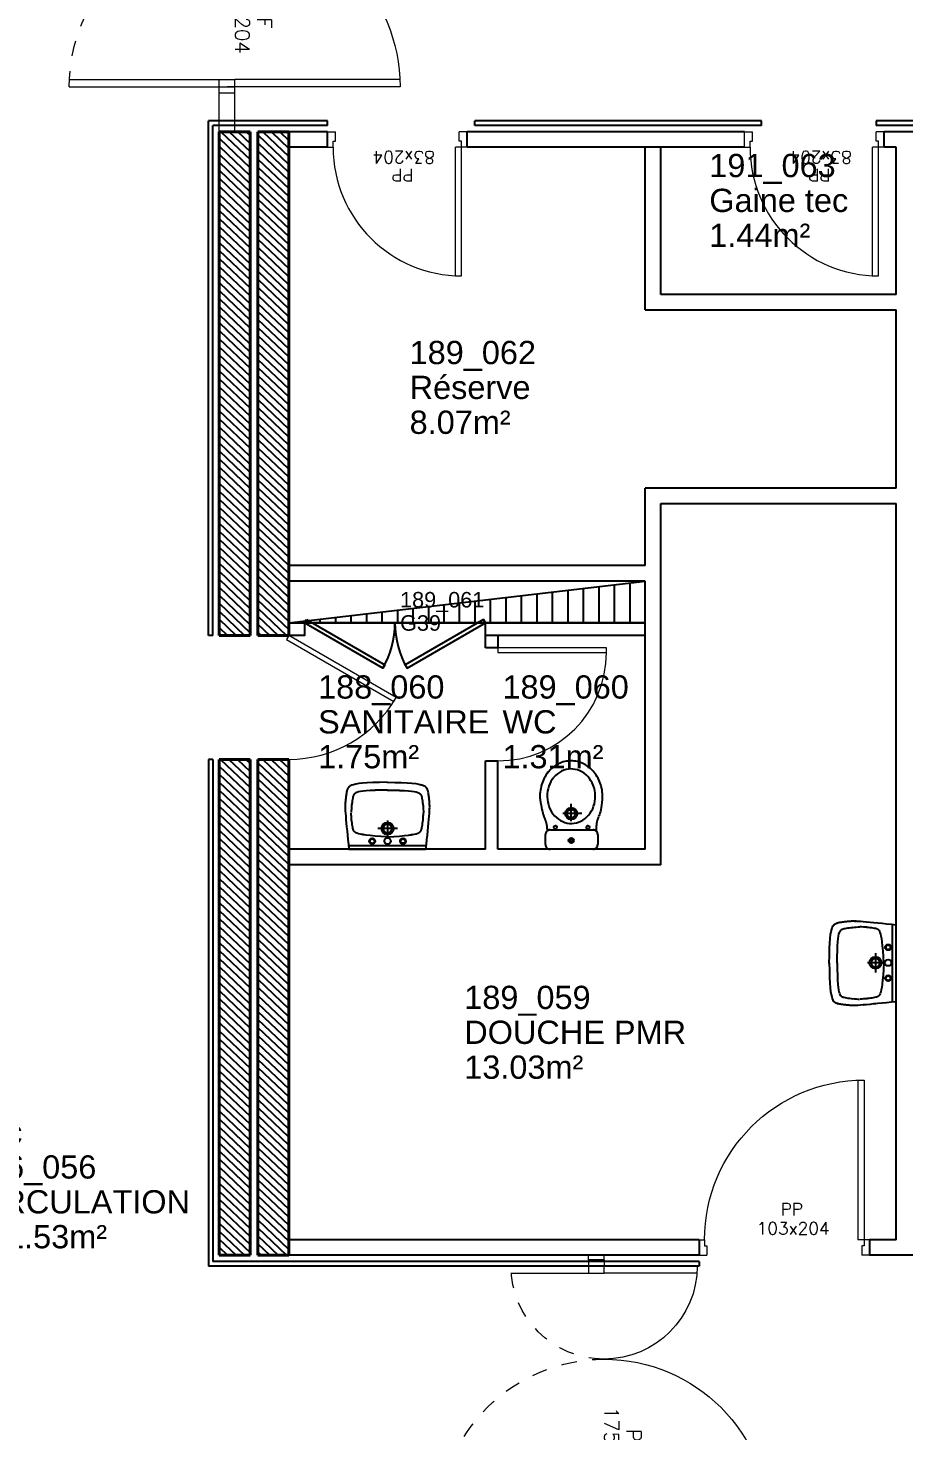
# Model space of a CAD drawing. Header units: metres. Extents: x -8 to 211, y -5 to 116.
# Drawn here: x 185.77 to 191.42, y 55.14 to 64.19 of the extents above; entities that cross this region are included whole.
import ezdxf
from ezdxf.enums import TextEntityAlignment as Align

# ---------------------------------------------------------------- set-up
doc = ezdxf.new("R2010")
doc.units = ezdxf.units.M
doc.header["$LTSCALE"] = 0.6
doc.header["$MEASUREMENT"] = 0
doc.linetypes.add('CACHÉ', pattern=[0.25, 0.125, -0.125])
doc.linetypes.add('CONTINU', pattern=[0])
doc.layers.get('0').update_dxf_attribs({"linetype": 'CONTINUOUS'})
for name, color, linetype in [('006 sanitaire', 5, 'CONTINUOUS'), ('009 main courante', 181, 'CONTINUOUS'), ('A_AGENC', 204, 'CONTINUOUS'), ('A_Etiqu_Gaine', 8, 'CONTINUOUS'), ('A_Etiqu_Gaine_ancien', 8, 'CONTINUOUS'), ('A_Etiqu_Gaine_code', 8, 'CONTINUOUS'), ('A_Etiqu_Local', 8, 'CONTINUOUS'), ('A_Etiqu_Local_ancien', 8, 'CONTINUOUS'), ('A_HACH_STRUC', 7, 'CONTINUOUS'), ('A_MUR_CLOIS', 8, 'CONTINU')]:
    doc.layers.add(name, color=color, linetype=linetype)
for name, color, linetype, lineweight in [('A_MURS_CLOI', 7, 'CONTINU', 20), ('A_MURS_STRU', 7, 'CONTINU', 40), ('A_PORT', 8, 'CONTINUOUS', 0), ('A_PORTE', 8, 'CONTINU', 0)]:
    doc.layers.add(name, color=color, linetype=linetype, lineweight=lineweight)
doc.styles.add('Attribut', font='arial.ttf')
doc.styles.add('ROMANS8', font='romans8', dxfattribs={"height": 10})

# ---------------------------------------------------------------- blocks, each defined once
blk = doc.blocks.new('A_Etiqu_Local')
at = {"style": 'Attribut', "flags": 1}
for tag, p in [('CODE_HOPITAL', (-0.4463, 1.632)), ('CODE_SITE', (-0.4463, 1.407)), ('CODE_BATIMENT', (-0.4463, 1.182)), ('CODE_SECTEUR', (-0.4463, 0.957)), ('CODE_ETAGE', (-0.4463, 0.732)), ('NOM_NORMALISE', (-0.4463, -0.843)), ('SECTEUR_ACTIVITE', (-0.4463, -1.068)), ('SOUS_SECTEUR_ACTIVITE', (-0.4463, -1.293)), ('VOLUME', (-0.4463, -1.518)), ('SERVICE', (-0.4463, -1.743)), ('CODE_UG', (-0.4463, -1.968)), ('CODE_UA', (-0.4463, -2.193)), ('CODE_POLE', (-0.4463, -2.418)), ('OCCUPANT_EXTERNE', (-0.4463, -2.643)), ('DISPONIBILITE', (-0.4463, -2.868)), ('ACCES_HANDICAPES', (-0.4463, -3.093)), ('NATURE_SOL', (-0.4463, -3.318)), ('RISQUE_LABORATOIRE', (-0.4463, -3.543)), ('AMIANTE', (-0.4463, -3.768))]:
    blk.add_attdef(tag, p, '', height=0.15, dxfattribs=at)
at = {"layer": 'A_Etiqu_Local', "style": 'Attribut'}
for tag, p in [('CODE_PIECE', (-0.4463, 0.282)), ('NOM_USAGE', (-0.4463, 0.057)), ('SURFACE', (-0.4463, -0.168))]:
    blk.add_attdef(tag, p, '', height=0.15, dxfattribs=at)
at = {"layer": 'A_Etiqu_Local_ancien', "style": 'Attribut'}
blk.add_attdef('CODE_PIECE_ANCIEN', (-0.4463, 0.507), '', height=0.15, dxfattribs=at)
blk = doc.blocks.new('A_Etiqu_Gaine')
at = {"style": 'Attribut', "flags": 1}
for tag, p in [('CODE_HOPITAL', (-0.4323, 0.8651)), ('CODE_SITE', (-0.4323, 0.7151)), ('CODE_BATIMENT', (-0.4323, 0.5651)), ('CODE_SECTEUR', (-0.4323, 0.4151)), ('CODE_ETAGE', (-0.4323, 0.2651)), ('NOM_NORMALISE', (-0.4323, -0.3349)), ('SECTEUR_ACTIVITE', (-0.4323, -0.4849)), ('SOUS_SECTEUR_ACTIVITE', (-0.4323, -0.6349)), ('SURFACE', (-0.4323, -0.7849)), ('CODE_UG', (-0.4323, -0.9349)), ('CODE_POLE', (-0.4323, -1.0849)), ('AMIANTE', (-0.4323, -1.2349))]:
    blk.add_attdef(tag, p, '', height=0.1, dxfattribs=at)
at = {"layer": 'A_Etiqu_Gaine', "style": 'Attribut'}
blk.add_attdef('NOM_USAGE', (-0.4323, -0.1849), '', height=0.1, dxfattribs=at)
at = {"layer": 'A_Etiqu_Gaine_ancien', "style": 'Attribut'}
blk.add_attdef('CODE_PIECE_ANCIEN', (-0.4323, 0.1151), '', height=0.1, dxfattribs=at)
at = {"layer": 'A_Etiqu_Gaine_code', "style": 'Attribut'}
blk.add_attdef('CODE_PIECE', (-0.4323, -0.0349), '', height=0.1, dxfattribs=at)
blk = doc.blocks.new('BATI-10')
for p, q in [((0, 0.1), (0, 0)), ((0, 0.1), (0.035, 0.1)), ((0.035, 0.1), (0.035, 0.06)), ((0, 0), (0.05, 0)), ((0.035, 0.06), (0.05, 0.06)), ((0.05, 0.06), (0.05, 0))]:
    blk.add_line(p, q)
blk = doc.blocks.new('P100-bt10')
for p, q in [((0.035, 1.13), (0.035, 0.1)), ((0.075, 1.1292), (0.075, 0.1)), ((0.035, 0.1), (0.075, 0.1))]:
    blk.add_line(p, q)
blk.add_arc((0.035, 0.1), 1.03, 0, 90)
blk.add_blockref('BATI-10', (0, 0))
at = {"xscale": -1}
blk.add_blockref('BATI-10', (1.1, 0), dxfattribs=at)
at = {"style": 'ROMANS8'}
for tag, p in [('DEF', (0.5016, 0.2559)), ('DIM', (0.4931, 0.1335))]:
    blk.add_attdef(tag, text='', height=0.08, dxfattribs=at).set_placement(p, align=Align.CENTER)
blk = doc.blocks.new('P80-bt10')
for p, q in [((0.035, 0.93), (0.035, 0.1)), ((0.075, 0.929), (0.075, 0.1)), ((0, 0.1), (0, 0)), ((0, 0.1), (0.035, 0.1)), ((0.035, 0.1), (0.075, 0.1)), ((0.035, 0.1), (0.035, 0.06)), ((0.865, 0.1), (0.865, 0.06)), ((0.9, 0.1), (0.865, 0.1)), ((0.9, 0.1), (0.9, 0)), ((0, 0), (0.05, 0)), ((0.035, 0.06), (0.05, 0.06)), ((0.05, 0.06), (0.05, 0)), ((0.865, 0.06), (0.85, 0.06)), ((0.85, 0.06), (0.85, 0)), ((0.9, 0), (0.85, 0))]:
    blk.add_line(p, q)
blk.add_arc((0.035, 0.1), 0.83, 0, 90)
at = {"style": 'ROMANS8'}
for tag, p in [('DEF', (0.4163, 0.239)), ('DIM', (0.4087, 0.1245))]:
    blk.add_attdef(tag, text='', height=0.08, dxfattribs=at).set_placement(p, align=Align.CENTER)
blk = doc.blocks.new('-P175bt10')
at = {"layer": 'A_PORT', "linetype": 'Continuous'}
for p, q in [((0.0408, 1.1675), (0.0408, 0.1)), ((0.0875, 1.1665), (0.0875, 0.1)), ((1.6625, 0.699), (1.6625, 0.1)), ((1.7092, 0.7008), (1.7092, 0.1)), ((0, 0.1), (0, 0)), ((0, 0.1), (0.0408, 0.1)), ((0.0408, 0.1), (0.0875, 0.1)), ((0.0408, 0.1), (0.0408, 0.0533)), ((0.0408, -0.9675), (0.0408, 0.1)), ((0.0875, -0.9665), (0.0875, 0.1)), ((1.6625, 0.1), (1.7092, 0.1)), ((1.6625, -0.499), (1.6625, 0.1)), ((1.7092, 0.1), (1.7092, 0.0533)), ((1.75, 0.1), (1.7092, 0.1)), ((1.7092, -0.5008), (1.7092, 0.1)), ((1.75, 0.1), (1.75, 0))]:
    blk.add_line(p, q, dxfattribs=at)
at = {"layer": 'A_PORT'}
for p, q in [((0, 0), (0.0875, 0)), ((1.75, 0), (1.6625, 0))]:
    blk.add_line(p, q, dxfattribs=at)
at = {"layer": 'A_PORT', "linetype": 'Continuous'}
for centre, radius, start, end in [((0.0408, 0.1), 1.0675, 0, 90), ((1.7092, 0.1), 0.6008, 90, 180)]:
    blk.add_arc(centre, radius, start, end, dxfattribs=at)
at = {"layer": 'A_PORT', "linetype": 'CACHÉ'}
for centre, radius, start, end in [((0.0408, 0.1), 1.0675, 270, 0), ((1.7092, 0.1), 0.6008, 180, 270)]:
    blk.add_arc(centre, radius, start, end, dxfattribs=at)
at = {"layer": 'A_PORT', "linetype": 'Continuous', "style": 'ROMANS8'}
for tag, p in [('PCF', (0.5371, 0.2448)), ('175X204', (0.5272, 0.1021))]:
    blk.add_attdef(tag, text='', height=0.0933, dxfattribs=at).set_placement(p, align=Align.CENTER)

msp = doc.modelspace()

# ---------------------------------------------------------------- hatches: boundary and pattern name
at = {"layer": 'A_HACH_STRUC', "linetype": 'Continuous'}
h = msp.add_hatch(dxfattribs=at)
h.set_pattern_fill('ANSI31', color=8, scale=0.3, angle=-88.5553, style=0)
h.set_pattern_definition([(316.4447, (186.99988, 60.27093), (0.02583954, 0.0271766), [])])
h.paths.add_polyline_path([(187.1999, 63.5209), (186.9999, 63.5209), (186.9999, 60.2709), (187.1999, 60.2709)])
h.paths.add_polyline_path([(187.4499, 63.5209), (187.2499, 63.5209), (187.2499, 60.2709), (187.4499, 60.2709)])
h = msp.add_hatch(dxfattribs=at)
h.set_pattern_fill('ANSI31', color=8, scale=0.3, angle=-88.5553, style=0)
h.set_pattern_definition([(316.4447, (186.99988, 56.27093), (0.02583954, 0.0271766), [])])
h.paths.add_polyline_path([(187.1999, 59.4709), (186.9999, 59.4709), (186.9999, 59.3709), (186.9999, 56.2709), (187.1999, 56.2709), (187.1999, 56.3459)])
h.paths.add_polyline_path([(187.4499, 59.4709), (187.2499, 59.4709), (187.2499, 56.3459), (187.2499, 56.2709), (187.4499, 56.2709)])

# ---------------------------------------------------------------- linework, layer by layer
at = {"layer": '006 sanitaire', "color": 8, "linetype": 'Continuous'}
for p, q in [((187.8463, 59.2997), (187.8397, 59.2952)), ((187.8463, 59.2993), (187.8397, 59.2948)), ((187.8551, 59.3039), (187.8463, 59.2997)), ((187.8551, 59.3035), (187.8463, 59.2993)), ((187.8666, 59.3074), (187.8551, 59.3035)), ((187.8816, 59.3109), (187.8666, 59.3074)), ((187.901, 59.3143), (187.8816, 59.3113)), ((187.901, 59.314), (187.8816, 59.3109)), ((187.9253, 59.3166), (187.901, 59.314)), ((187.9552, 59.3192), (187.9253, 59.317)), ((187.9552, 59.3188), (187.9253, 59.3166)), ((187.9917, 59.321), (187.9552, 59.3192)), ((187.9917, 59.3206), (187.9552, 59.3188)), ((188.0352, 59.3223), (187.9917, 59.321)), ((188.0352, 59.3219), (187.9917, 59.3206)), ((188.0867, 59.323), (188.0352, 59.3223)), ((188.0827, 59.3226), (188.1341, 59.3219)), ((188.1341, 59.3219), (188.1777, 59.3206)), ((188.1777, 59.321), (188.2141, 59.3192)), ((188.2141, 59.3188), (188.2441, 59.3166)), ((188.2441, 59.3166), (188.2684, 59.314)), ((188.2684, 59.3143), (188.2877, 59.3113)), ((188.2877, 59.3109), (188.3028, 59.3074)), ((188.3028, 59.3078), (188.3143, 59.3039)), ((188.3028, 59.3074), (188.3143, 59.3035)), ((188.3143, 59.3035), (188.323, 59.2993)), ((188.323, 59.2997), (188.3296, 59.2952)), ((187.8156, 59.2115), (187.8149, 59.2051)), ((187.8163, 59.2184), (187.8156, 59.2119)), ((187.817, 59.2246), (187.8163, 59.218)), ((187.8178, 59.2316), (187.817, 59.225)), ((187.8187, 59.2376), (187.8178, 59.2312)), ((187.8196, 59.2443), (187.8187, 59.238)), ((187.8206, 59.25), (187.8196, 59.2439)), ((187.8216, 59.2561), (187.8206, 59.2503)), ((187.8226, 59.2614), (187.8216, 59.2561)), ((187.8226, 59.261), (187.8216, 59.2557)), ((187.8237, 59.2662), (187.8226, 59.2614)), ((187.8237, 59.2659), (187.8226, 59.261)), ((187.8248, 59.2707), (187.8237, 59.2662)), ((187.826, 59.2747), (187.8248, 59.2703)), ((187.8273, 59.278), (187.826, 59.2743)), ((187.8288, 59.2817), (187.8273, 59.2784)), ((187.8288, 59.2814), (187.8273, 59.278)), ((187.8305, 59.2848), (187.8288, 59.2814)), ((187.8324, 59.2877), (187.8305, 59.2844)), ((187.8346, 59.2899), (187.8324, 59.2873)), ((187.837, 59.2928), (187.8346, 59.2903)), ((187.837, 59.2924), (187.8346, 59.2899)), ((187.8397, 59.2952), (187.837, 59.2928)), ((188.3296, 59.2952), (188.3324, 59.2928)), ((188.3296, 59.2948), (188.3324, 59.2924)), ((188.3324, 59.2928), (188.3348, 59.2903)), ((188.3348, 59.2903), (188.3369, 59.2877)), ((188.3348, 59.2899), (188.3369, 59.2873)), ((188.3369, 59.2877), (188.3388, 59.2844)), ((188.3388, 59.2848), (188.3405, 59.2817)), ((188.3388, 59.2844), (188.3405, 59.2814)), ((188.3405, 59.2817), (188.342, 59.2784)), ((188.3405, 59.2814), (188.342, 59.278)), ((188.342, 59.278), (188.3434, 59.2743)), ((188.3434, 59.2747), (188.3446, 59.2707)), ((188.3434, 59.2743), (188.3446, 59.2703)), ((188.3446, 59.2707), (188.3457, 59.2662)), ((188.3457, 59.2659), (188.3468, 59.261)), ((188.3468, 59.2614), (188.3478, 59.2561)), ((188.3478, 59.2557), (188.3488, 59.25)), ((188.3488, 59.2503), (188.3498, 59.2443)), ((188.3498, 59.2443), (188.3507, 59.238)), ((188.3498, 59.2439), (188.3507, 59.2376)), ((188.3507, 59.2376), (188.3515, 59.2312)), ((188.3515, 59.2316), (188.3524, 59.225)), ((188.3524, 59.225), (188.3531, 59.2184)), ((188.3531, 59.2184), (188.3538, 59.2119)), ((188.3538, 59.2115), (188.3544, 59.2051)), ((189.072, 59.2107), (189.0749, 59.1914)), ((189.4724, 59.2107), (189.4707, 59.1914)), ((187.813, 59.1765), (187.8129, 59.1705)), ((187.8129, 59.1709), (187.8129, 59.1651)), ((187.8129, 59.1651), (187.813, 59.159)), ((187.8132, 59.1817), (187.813, 59.1761)), ((187.813, 59.1586), (187.8131, 59.1522)), ((187.8131, 59.1526), (187.8134, 59.1454)), ((187.8135, 59.1877), (187.8132, 59.1821)), ((187.8134, 59.1458), (187.8138, 59.1381)), ((187.8139, 59.1931), (187.8135, 59.1873)), ((187.8138, 59.1385), (187.8148, 59.1222)), ((187.8144, 59.199), (187.8139, 59.1931)), ((187.8149, 59.2055), (187.8144, 59.1994)), ((187.8148, 59.1218), (187.8163, 59.1032)), ((188.3545, 59.1218), (188.3531, 59.1032)), ((188.3544, 59.2055), (188.355, 59.1994)), ((188.3556, 59.1385), (188.3545, 59.1222)), ((188.355, 59.1994), (188.3554, 59.1934)), ((188.3554, 59.1931), (188.3558, 59.1873)), ((188.3559, 59.1458), (188.3556, 59.1381)), ((188.3558, 59.1877), (188.3561, 59.1821)), ((188.3562, 59.1526), (188.3559, 59.1454)), ((188.3561, 59.1817), (188.3563, 59.1761)), ((188.3564, 59.1586), (188.3562, 59.1522)), ((188.3563, 59.1765), (188.3564, 59.1705)), ((188.3564, 59.1709), (188.3565, 59.1651)), ((188.3565, 59.1651), (188.3564, 59.159)), ((189.0749, 59.1918), (189.0778, 59.1742)), ((189.0778, 59.1746), (189.0807, 59.1594)), ((189.0807, 59.1594), (189.0835, 59.1461)), ((189.0807, 59.159), (189.0835, 59.1457)), ((189.0835, 59.1461), (189.0862, 59.1344)), ((189.0862, 59.1344), (189.0889, 59.1243)), ((189.0889, 59.1239), (189.0914, 59.1151)), ((189.3406, 59.1208), (189.2185, 59.1208)), ((189.3406, 59.1204), (189.2185, 59.1204)), ((189.2722, 59.072), (189.2722, 59.1843)), ((189.4577, 59.1239), (189.4548, 59.1151)), ((189.4607, 59.134), (189.4577, 59.1239)), ((189.4635, 59.1457), (189.4607, 59.134)), ((189.4662, 59.1594), (189.4635, 59.1461)), ((189.4686, 59.1746), (189.4662, 59.1594)), ((189.4707, 59.1918), (189.4686, 59.1742)), ((187.8163, 59.1036), (187.8181, 59.0829)), ((187.8181, 59.0825), (187.8202, 59.0599)), ((187.8202, 59.0599), (187.8226, 59.0355)), ((187.8226, 59.0358), (187.8252, 59.0093)), ((188.0867, 59.0755), (188.0867, 58.9734)), ((188.3468, 59.0358), (188.3442, 59.0093)), ((188.3491, 59.0599), (188.3468, 59.0355)), ((188.3512, 59.0829), (188.3491, 59.0603)), ((188.3531, 59.1036), (188.3512, 59.0829)), ((189.0914, 59.1155), (189.0938, 59.1079)), ((189.0938, 59.1079), (189.096, 59.1013)), ((189.0938, 59.1075), (189.096, 59.1009)), ((189.096, 59.1009), (189.098, 59.0952)), ((189.098, 59.0956), (189.099, 59.093)), ((189.098, 59.0952), (189.099, 59.0926)), ((189.099, 59.0926), (189.0999, 59.0901)), ((189.0999, 59.0905), (189.1008, 59.0882)), ((189.1008, 59.0882), (189.1016, 59.0859)), ((189.1008, 59.0878), (189.1016, 59.0856)), ((189.1016, 59.0856), (189.1024, 59.0834)), ((189.1024, 59.0838), (189.1032, 59.0817)), ((189.1024, 59.0834), (189.1032, 59.0813)), ((189.1032, 59.0817), (189.104, 59.0793)), ((189.104, 59.0797), (189.1047, 59.0776)), ((189.104, 59.0793), (189.1047, 59.0772)), ((189.1047, 59.0776), (189.1054, 59.0752)), ((189.1054, 59.0756), (189.1062, 59.0735)), ((189.1062, 59.0735), (189.1069, 59.0714)), ((189.1069, 59.0714), (189.1076, 59.0692)), ((189.1076, 59.0692), (189.1084, 59.067)), ((189.1084, 59.0666), (189.1091, 59.0643)), ((189.1091, 59.0647), (189.1097, 59.0624)), ((189.1097, 59.0624), (189.1104, 59.0602)), ((189.1104, 59.0598), (189.111, 59.0575)), ((189.111, 59.0575), (189.1116, 59.0552)), ((189.1116, 59.0556), (189.1122, 59.0533)), ((189.1122, 59.0533), (189.1127, 59.0511)), ((189.1127, 59.0511), (189.1136, 59.0467)), ((189.1127, 59.0507), (189.1136, 59.0463)), ((189.1136, 59.0467), (189.1143, 59.0423)), ((189.1143, 59.0423), (189.1148, 59.038)), ((189.1148, 59.0377), (189.1152, 59.0334)), ((189.1152, 59.0338), (189.1155, 59.0295)), ((189.1155, 59.0295), (189.1157, 59.0252)), ((189.4335, 59.0291), (189.4334, 59.0248)), ((189.4337, 59.0338), (189.4335, 59.0295)), ((189.4339, 59.0377), (189.4337, 59.0334)), ((189.4342, 59.0419), (189.4339, 59.0377)), ((189.4345, 59.0467), (189.4342, 59.0423)), ((189.435, 59.0507), (189.4345, 59.0463)), ((189.4352, 59.053), (189.435, 59.0507)), ((189.4355, 59.0556), (189.4352, 59.0533)), ((189.4358, 59.0575), (189.4355, 59.0552)), ((189.4361, 59.0602), (189.4358, 59.0579)), ((189.4365, 59.0624), (189.4361, 59.0602)), ((189.4369, 59.0647), (189.4365, 59.0624)), ((189.4373, 59.0666), (189.4369, 59.0643)), ((189.4378, 59.0688), (189.4373, 59.0666)), ((189.4383, 59.0714), (189.4378, 59.0692)), ((189.4388, 59.0735), (189.4383, 59.0714)), ((189.4394, 59.0756), (189.4388, 59.0735)), ((189.44, 59.0776), (189.4394, 59.0752)), ((189.4407, 59.0797), (189.44, 59.0776)), ((189.4407, 59.0793), (189.44, 59.0772)), ((189.4414, 59.0817), (189.4407, 59.0793)), ((189.4421, 59.0838), (189.4414, 59.0813)), ((189.4429, 59.0859), (189.4421, 59.0838)), ((189.4429, 59.0856), (189.4421, 59.0834)), ((189.4438, 59.0878), (189.4429, 59.0856)), ((189.4448, 59.0905), (189.4438, 59.0882)), ((189.4458, 59.0926), (189.4448, 59.0901)), ((189.4469, 59.0956), (189.4458, 59.093)), ((189.4493, 59.1009), (189.4469, 59.0952)), ((189.452, 59.1079), (189.4493, 59.1013)), ((189.4548, 59.1155), (189.452, 59.1079)), ((187.8252, 59.0097), (187.828, 58.9821)), ((187.828, 58.9821), (187.8309, 58.953)), ((187.8309, 58.9526), (187.8339, 58.9223)), ((188.1499, 59.0248), (188.0234, 59.0248)), ((188.1499, 59.0245), (188.0234, 59.0245)), ((188.3385, 58.9526), (188.3354, 58.9223)), ((188.3414, 58.9817), (188.3385, 58.9526)), ((188.3442, 59.0097), (188.3414, 58.9821)), ((189.1062, 58.9213), (189.1062, 58.9858)), ((189.1157, 59.0248), (189.1159, 59.0204)), ((189.1159, 59.0208), (189.1159, 59.0164)), ((189.1159, 59.016), (189.1159, 59.0114)), ((189.1159, 59.0118), (189.1159, 59.007)), ((189.1362, 59.0158), (189.4131, 59.0158)), ((189.4334, 59.0208), (189.4333, 59.0164)), ((189.4333, 59.016), (189.4333, 59.0114)), ((189.4333, 59.0118), (189.4333, 59.007)), ((189.4334, 59.0248), (189.4334, 59.0204)), ((189.4431, 58.9858), (189.4431, 58.9213)), ((187.8339, 58.9227), (187.837, 58.8913)), ((187.837, 58.9158), (188.3323, 58.9158)), ((187.837, 58.8909), (188.3323, 58.8909)), ((188.3354, 58.9227), (188.3323, 58.8913)), ((189.4131, 58.8913), (189.1362, 58.8913)), ((190.9573, 58.3859), (190.9615, 58.3946)), ((190.9615, 58.3943), (190.966, 58.4009)), ((190.966, 58.4009), (190.9684, 58.4036)), ((190.9684, 58.404), (190.9709, 58.4064)), ((190.9684, 58.4036), (190.9709, 58.406)), ((190.9709, 58.4064), (190.9735, 58.4086)), ((190.9735, 58.4082), (190.9764, 58.4101)), ((190.9764, 58.4101), (190.9795, 58.4118)), ((190.9795, 58.4118), (190.9828, 58.4133)), ((190.9828, 58.4133), (190.9865, 58.4146)), ((190.9865, 58.415), (190.9905, 58.4162)), ((190.9865, 58.4146), (190.9905, 58.4158)), ((190.9905, 58.4162), (190.9949, 58.4173)), ((190.9949, 58.4173), (190.9998, 58.4184)), ((190.9998, 58.4184), (191.0051, 58.4194)), ((191.0051, 58.4191), (191.0108, 58.42)), ((191.0108, 58.42), (191.0169, 58.421)), ((191.0169, 58.421), (191.0232, 58.4219)), ((191.0232, 58.4223), (191.0296, 58.4232)), ((191.0296, 58.4232), (191.0362, 58.424)), ((191.0362, 58.4236), (191.0428, 58.4244)), ((191.0428, 58.4247), (191.0493, 58.4254)), ((191.0428, 58.4244), (191.0493, 58.425)), ((191.0493, 58.4254), (191.0557, 58.426)), ((191.0557, 58.4257), (191.0618, 58.4262)), ((191.0618, 58.4262), (191.0677, 58.4267)), ((191.0677, 58.4271), (191.0735, 58.4274)), ((191.0677, 58.4267), (191.0735, 58.4271)), ((191.0735, 58.4271), (191.0791, 58.4274)), ((191.0791, 58.4277), (191.0847, 58.4279)), ((191.0847, 58.4279), (191.0903, 58.4281)), ((191.0903, 58.4281), (191.0961, 58.4281)), ((191.0903, 58.4277), (191.0961, 58.4277)), ((191.0961, 58.4277), (191.1022, 58.4276)), ((191.1022, 58.428), (191.1086, 58.4278)), ((191.1022, 58.4276), (191.1086, 58.4275)), ((191.1086, 58.4278), (191.1154, 58.4276)), ((191.1154, 58.4276), (191.1227, 58.4272)), ((191.1227, 58.4268), (191.139, 58.4258)), ((191.139, 58.4261), (191.1576, 58.4247)), ((191.1576, 58.4247), (191.1783, 58.4229)), ((191.1783, 58.4229), (191.2009, 58.4208)), ((191.1783, 58.4225), (191.2009, 58.4204)), ((191.2009, 58.4204), (191.2254, 58.418)), ((191.2254, 58.4184), (191.2515, 58.4158)), ((191.2515, 58.4158), (191.2791, 58.413)), ((191.2515, 58.4154), (191.2791, 58.4126)), ((191.2791, 58.413), (191.3082, 58.4101)), ((191.3082, 58.4097), (191.3385, 58.4067)), ((191.3385, 58.4067), (191.3699, 58.4036)), ((191.345, 57.9083), (191.345, 58.4036)), ((191.3699, 57.9083), (191.3699, 58.4036)), ((190.942, 58.2854), (190.9442, 58.3157)), ((190.9442, 58.3154), (190.9468, 58.3396)), ((190.9468, 58.3396), (190.9499, 58.359)), ((190.9499, 58.3593), (190.9534, 58.3744)), ((190.9534, 58.3744), (190.9573, 58.3859)), ((190.9933, 58.2931), (190.9953, 58.3138)), ((190.9953, 58.3134), (190.9977, 58.3299)), ((190.9977, 58.3302), (191.0004, 58.343)), ((191.0004, 58.343), (191.0033, 58.3527)), ((191.0033, 58.3523), (191.0065, 58.3596)), ((191.0065, 58.36), (191.0098, 58.3654)), ((191.0098, 58.3654), (191.0115, 58.3676)), ((191.0098, 58.365), (191.0115, 58.3672)), ((191.0115, 58.3672), (191.0133, 58.3691)), ((191.0133, 58.3695), (191.0151, 58.3712)), ((191.0151, 58.3712), (191.0171, 58.3726)), ((191.0171, 58.3726), (191.0192, 58.3739)), ((191.0171, 58.3723), (191.0192, 58.3735)), ((191.0192, 58.3739), (191.0215, 58.375)), ((191.0192, 58.3735), (191.0215, 58.3746)), ((191.0215, 58.375), (191.024, 58.376)), ((191.024, 58.376), (191.0267, 58.3769)), ((191.024, 58.3756), (191.0267, 58.3766)), ((191.0267, 58.3769), (191.0296, 58.3778)), ((191.0296, 58.3778), (191.0328, 58.3786)), ((191.0296, 58.3774), (191.0328, 58.3782)), ((191.0328, 58.3786), (191.0401, 58.3802)), ((191.0328, 58.3782), (191.0401, 58.3798)), ((191.0401, 58.3802), (191.0485, 58.3817)), ((191.0485, 58.3813), (191.0578, 58.3828)), ((191.0578, 58.3832), (191.0678, 58.3846)), ((191.0578, 58.3828), (191.0678, 58.3843)), ((191.0678, 58.3846), (191.0784, 58.3859)), ((191.0678, 58.3843), (191.0784, 58.3856)), ((191.0784, 58.3859), (191.0895, 58.3871)), ((191.0784, 58.3856), (191.0895, 58.3867)), ((191.0895, 58.3867), (191.1009, 58.3877)), ((191.1009, 58.3881), (191.1124, 58.3889)), ((191.1009, 58.3877), (191.1124, 58.3886)), ((191.1124, 58.3889), (191.1239, 58.3895)), ((191.1239, 58.3895), (191.1353, 58.3899)), ((191.1239, 58.3892), (191.1353, 58.3895)), ((191.1466, 58.3895), (191.1353, 58.3899)), ((191.1581, 58.3889), (191.1466, 58.3895)), ((191.1697, 58.3881), (191.1581, 58.3889)), ((191.1697, 58.3877), (191.1581, 58.3886)), ((191.181, 58.3871), (191.1697, 58.3881)), ((191.181, 58.3867), (191.1697, 58.3877)), ((191.1921, 58.3859), (191.181, 58.3871)), ((191.1921, 58.3856), (191.181, 58.3867)), ((191.2027, 58.3846), (191.1921, 58.3859)), ((191.2128, 58.3832), (191.2027, 58.3846)), ((191.2128, 58.3828), (191.2027, 58.3843)), ((191.222, 58.3817), (191.2128, 58.3832)), ((191.2304, 58.3802), (191.222, 58.3817)), ((191.2377, 58.3782), (191.2304, 58.3798)), ((191.2409, 58.3774), (191.2377, 58.3782)), ((191.2439, 58.3769), (191.2409, 58.3778)), ((191.2439, 58.3766), (191.2409, 58.3774)), ((191.2466, 58.376), (191.2439, 58.3769)), ((191.2466, 58.3756), (191.2439, 58.3766)), ((191.2491, 58.375), (191.2466, 58.376)), ((191.2491, 58.3746), (191.2466, 58.3756)), ((191.2513, 58.3735), (191.2491, 58.3746)), ((191.2535, 58.3723), (191.2513, 58.3735)), ((191.2554, 58.3712), (191.2535, 58.3726)), ((191.2573, 58.3695), (191.2554, 58.3712)), ((191.2591, 58.3672), (191.2573, 58.3691)), ((191.2608, 58.3654), (191.2591, 58.3676)), ((191.2641, 58.36), (191.2608, 58.3654)), ((191.2673, 58.3523), (191.2641, 58.3596)), ((191.2704, 58.343), (191.2673, 58.3527)), ((191.2734, 58.3299), (191.2704, 58.3426)), ((191.2764, 58.3134), (191.2734, 58.3299)), ((191.2793, 58.2931), (191.2764, 58.3138)), ((190.9389, 58.2054), (190.9402, 58.2489)), ((190.9402, 58.2493), (190.942, 58.2857)), ((190.9894, 58.1987), (190.9903, 58.236)), ((190.9903, 58.236), (190.9916, 58.2671)), ((190.9916, 58.2671), (190.9933, 58.2927)), ((191.2363, 58.2211), (191.2363, 58.095)), ((191.2822, 58.2675), (191.2793, 58.2931)), ((191.2851, 58.236), (191.2822, 58.2671)), ((191.2881, 58.1987), (191.2851, 58.236)), ((190.9382, 58.1543), (190.9389, 58.2058)), ((190.9382, 58.1579), (190.9389, 58.1065)), ((190.989, 58.1552), (190.9894, 58.1991)), ((190.989, 58.1585), (190.9894, 58.1142)), ((191.2874, 58.1583), (191.1853, 58.1579)), ((191.291, 58.1548), (191.2881, 58.1987)), ((191.291, 58.1585), (191.2881, 58.1142)), ((190.9389, 58.1069), (190.9402, 58.0633)), ((190.9402, 58.0633), (190.942, 58.0269)), ((190.9894, 58.1145), (190.9903, 58.0773)), ((190.9903, 58.0773), (190.9916, 58.0462)), ((190.9916, 58.0458), (190.9933, 58.0202)), ((191.2822, 58.0458), (191.2793, 58.0202)), ((191.2851, 58.0773), (191.2822, 58.0462)), ((191.2881, 58.1145), (191.2851, 58.0773)), ((190.942, 58.0269), (190.9442, 57.9969)), ((190.9442, 57.9965), (190.9468, 57.9722)), ((190.9468, 57.9726), (190.9499, 57.9533)), ((190.9499, 57.9529), (190.9534, 57.9378)), ((190.9933, 58.0206), (190.9953, 57.9995)), ((190.9953, 57.9999), (190.9977, 57.9834)), ((190.9977, 57.9831), (191.0004, 57.9703)), ((191.0004, 57.9707), (191.0033, 57.961)), ((191.0033, 57.9606), (191.0065, 57.9533)), ((191.0065, 57.9537), (191.0098, 57.9483)), ((191.0065, 57.9533), (191.0098, 57.9479)), ((191.0098, 57.9483), (191.0115, 57.9461)), ((191.0098, 57.9479), (191.0115, 57.9457)), ((191.0115, 57.9461), (191.0133, 57.9442)), ((191.0115, 57.9457), (191.0133, 57.9438)), ((191.0133, 57.9442), (191.0151, 57.9425)), ((191.0133, 57.9438), (191.0151, 57.9421)), ((191.0151, 57.9425), (191.0171, 57.941)), ((191.0171, 57.9407), (191.0192, 57.9394)), ((191.2535, 57.9407), (191.2513, 57.9394)), ((191.2554, 57.9425), (191.2535, 57.941)), ((191.2554, 57.9421), (191.2535, 57.9407)), ((191.2573, 57.9442), (191.2554, 57.9425)), ((191.2591, 57.9457), (191.2573, 57.9438)), ((191.2608, 57.9479), (191.2591, 57.9457)), ((191.2641, 57.9537), (191.2608, 57.9483)), ((191.2673, 57.9606), (191.2641, 57.9533)), ((191.2704, 57.9707), (191.2673, 57.961)), ((191.2734, 57.9831), (191.2704, 57.9703)), ((191.2764, 57.9999), (191.2734, 57.9834)), ((191.2793, 58.0206), (191.2764, 57.9995)), ((190.9534, 57.9378), (190.9573, 57.9263)), ((190.9573, 57.9267), (190.9615, 57.918)), ((190.9573, 57.9263), (190.9615, 57.9176)), ((190.9615, 57.9176), (190.966, 57.911)), ((190.966, 57.911), (190.9684, 57.9082)), ((190.9684, 57.9086), (190.9709, 57.9062)), ((190.9709, 57.9058), (190.9735, 57.9037)), ((190.9735, 57.904), (190.9764, 57.9021)), ((190.9735, 57.9037), (190.9764, 57.9018)), ((190.9764, 57.9021), (190.9795, 57.9005)), ((190.9764, 57.9018), (190.9795, 57.9001)), ((190.9795, 57.9005), (190.9828, 57.899)), ((190.9795, 57.9001), (190.9828, 57.8986)), ((190.9828, 57.899), (190.9865, 57.8976)), ((190.9865, 57.8976), (190.9905, 57.8964)), ((190.9865, 57.8973), (190.9905, 57.896)), ((190.9905, 57.8964), (190.9949, 57.8953)), ((190.9905, 57.896), (190.9949, 57.8949)), ((190.9949, 57.8953), (190.9998, 57.8942)), ((190.9998, 57.8938), (191.0051, 57.8928)), ((191.0051, 57.8932), (191.0108, 57.8922)), ((191.0051, 57.8928), (191.0108, 57.8918)), ((191.0108, 57.8922), (191.0169, 57.8912)), ((191.0169, 57.8912), (191.0232, 57.8903)), ((191.0192, 57.9394), (191.0215, 57.9383)), ((191.0215, 57.9386), (191.024, 57.9376)), ((191.0232, 57.8903), (191.0296, 57.8894)), ((191.024, 57.9373), (191.0267, 57.9364)), ((191.0267, 57.9367), (191.0296, 57.9359)), ((191.0267, 57.9364), (191.0296, 57.9355)), ((191.0296, 57.9359), (191.0328, 57.9351)), ((191.0296, 57.9355), (191.0328, 57.9347)), ((191.0296, 57.8894), (191.0362, 57.8886)), ((191.0296, 57.8891), (191.0362, 57.8883)), ((191.0328, 57.9351), (191.0401, 57.9335)), ((191.0362, 57.8886), (191.0428, 57.8879)), ((191.0362, 57.8883), (191.0428, 57.8875)), ((191.0401, 57.9335), (191.0485, 57.932)), ((191.0428, 57.8879), (191.0493, 57.8872)), ((191.0485, 57.932), (191.0577, 57.9305)), ((191.0493, 57.8872), (191.0557, 57.8866)), ((191.0557, 57.8866), (191.0618, 57.886)), ((191.0577, 57.9305), (191.0677, 57.929)), ((191.0577, 57.9301), (191.0677, 57.9287)), ((191.0618, 57.8856), (191.0677, 57.8852)), ((191.0677, 57.9287), (191.0782, 57.9274)), ((191.0677, 57.8856), (191.0735, 57.8852)), ((191.0735, 57.8852), (191.0791, 57.8849)), ((191.0735, 57.8848), (191.0791, 57.8845)), ((191.0782, 57.9274), (191.089, 57.9262)), ((191.0791, 57.8849), (191.0847, 57.8847)), ((191.0791, 57.8845), (191.0847, 57.8843)), ((191.0847, 57.8847), (191.0903, 57.8845)), ((191.089, 57.9266), (191.1001, 57.9256)), ((191.0903, 57.8842), (191.0961, 57.8841)), ((191.0961, 57.8845), (191.1022, 57.8846)), ((191.0961, 57.8841), (191.1022, 57.8842)), ((191.1001, 57.9252), (191.1113, 57.9244)), ((191.1022, 57.8842), (191.1086, 57.8844)), ((191.1086, 57.8848), (191.1154, 57.885)), ((191.1086, 57.8844), (191.1154, 57.8847)), ((191.1113, 57.9248), (191.1223, 57.9242)), ((191.1154, 57.885), (191.1227, 57.8854)), ((191.1154, 57.8847), (191.1227, 57.885)), ((191.1223, 57.9238), (191.1331, 57.9234)), ((191.1227, 57.8854), (191.139, 57.8865)), ((191.1227, 57.885), (191.139, 57.8861)), ((191.1482, 57.9242), (191.1374, 57.9238)), ((191.1482, 57.9238), (191.1374, 57.9234)), ((191.139, 57.8865), (191.1576, 57.8879)), ((191.1592, 57.9244), (191.1482, 57.9238)), ((191.1576, 57.8879), (191.1783, 57.8897)), ((191.1576, 57.8876), (191.1783, 57.8894)), ((191.1704, 57.9252), (191.1592, 57.9244)), ((191.1815, 57.9262), (191.1704, 57.9252)), ((191.1783, 57.8897), (191.2009, 57.8918)), ((191.1924, 57.9278), (191.1815, 57.9266)), ((191.2029, 57.929), (191.1924, 57.9278)), ((191.2009, 57.8918), (191.2254, 57.8942)), ((191.2128, 57.9305), (191.2029, 57.929)), ((191.2128, 57.9301), (191.2029, 57.9287)), ((191.2221, 57.932), (191.2128, 57.9305)), ((191.2304, 57.9331), (191.2221, 57.9316)), ((191.2254, 57.8942), (191.2515, 57.8968)), ((191.2254, 57.8938), (191.2515, 57.8964)), ((191.2377, 57.9351), (191.2304, 57.9335)), ((191.2409, 57.9355), (191.2377, 57.9347)), ((191.2439, 57.9367), (191.2409, 57.9359)), ((191.2439, 57.9364), (191.2409, 57.9355)), ((191.2466, 57.9376), (191.2439, 57.9367)), ((191.2491, 57.9386), (191.2466, 57.9376)), ((191.2513, 57.9398), (191.2491, 57.9386)), ((191.2515, 57.8964), (191.2791, 57.8992)), ((191.2791, 57.8996), (191.3082, 57.9025)), ((191.2791, 57.8992), (191.3082, 57.9021)), ((191.3082, 57.9025), (191.3385, 57.9056)), ((191.3385, 57.9052), (191.3699, 57.9083))]:
    msp.add_line(p, q, dxfattribs=at)
for points in [[(188.0869, 59.2722), (188.0429, 59.2718), (188.0057, 59.2709), (187.9746, 59.2696), (187.949, 59.2679), (187.9282, 59.2658), (187.9118, 59.2634), (187.899, 59.2608), (187.8893, 59.2578), (187.8821, 59.2547), (187.8767, 59.2514), (187.8767, 59.2514), (187.8745, 59.2497), (187.8725, 59.2479), (187.8709, 59.2461), (187.8694, 59.2441), (187.8681, 59.242), (187.867, 59.2397), (187.866, 59.2372), (187.8651, 59.2345), (187.8643, 59.2316), (187.8635, 59.2284), (187.8635, 59.2284), (187.8619, 59.221), (187.8603, 59.2127), (187.8588, 59.2035), (187.8574, 59.1935), (187.8561, 59.183), (187.855, 59.1721), (187.854, 59.161), (187.8531, 59.1499), (187.8525, 59.1388), (187.8522, 59.1281)], [(188.0869, 59.2718), (188.0429, 59.2714), (188.0057, 59.2705), (187.9746, 59.2692), (187.949, 59.2675), (187.9282, 59.2655), (187.9118, 59.2631), (187.899, 59.2604), (187.8893, 59.2575), (187.8821, 59.2543), (187.8767, 59.251), (187.8767, 59.251), (187.8745, 59.2493), (187.8725, 59.2475), (187.8709, 59.2457), (187.8694, 59.2437), (187.8681, 59.2416), (187.867, 59.2393), (187.866, 59.2368), (187.8651, 59.2341), (187.8643, 59.2312), (187.8635, 59.228), (187.8635, 59.228), (187.8619, 59.2207), (187.8603, 59.2123), (187.8588, 59.2031), (187.8574, 59.1931), (187.8561, 59.1826), (187.855, 59.1718), (187.854, 59.1607), (187.8531, 59.1495), (187.8525, 59.1385), (187.8522, 59.1277)], [(188.0835, 59.2722), (188.1275, 59.2718), (188.1647, 59.2709), (188.1958, 59.2696), (188.2215, 59.2679), (188.2422, 59.2658), (188.2586, 59.2634), (188.2714, 59.2608), (188.2811, 59.2578), (188.2883, 59.2547), (188.2937, 59.2514), (188.2937, 59.2514), (188.2959, 59.2497), (188.2979, 59.2479), (188.2995, 59.2461), (188.301, 59.2441), (188.3023, 59.242), (188.3034, 59.2397), (188.3044, 59.2372), (188.3053, 59.2345), (188.3061, 59.2316), (188.3069, 59.2284), (188.3069, 59.2284), (188.3085, 59.221), (188.3101, 59.2127), (188.3116, 59.2034), (188.313, 59.1934), (188.3143, 59.1827), (188.3155, 59.1717), (188.3165, 59.1603), (188.3173, 59.1488), (188.3179, 59.1372), (188.3183, 59.1259)], [(188.0835, 59.2718), (188.1275, 59.2714), (188.1647, 59.2705), (188.1958, 59.2692), (188.2215, 59.2675), (188.2422, 59.2655), (188.2586, 59.2631), (188.2714, 59.2604), (188.2811, 59.2575), (188.2883, 59.2543), (188.2937, 59.251), (188.2937, 59.251), (188.2959, 59.2493), (188.2979, 59.2475), (188.2995, 59.2457), (188.301, 59.2437), (188.3023, 59.2416), (188.3034, 59.2393), (188.3044, 59.2368), (188.3053, 59.2341), (188.3061, 59.2312), (188.3069, 59.228), (188.3069, 59.228), (188.3085, 59.2207), (188.3101, 59.2123), (188.3116, 59.203), (188.313, 59.193), (188.3143, 59.1824), (188.3155, 59.1713), (188.3165, 59.1599), (188.3173, 59.1484), (188.3179, 59.1369), (188.3183, 59.1255)], [(188.0869, 58.9701), (188.0429, 58.9731), (188.0057, 58.976), (187.9746, 58.9789), (187.949, 58.9819), (187.9282, 58.9848), (187.9118, 58.9878), (187.899, 58.9908), (187.8893, 58.9939), (187.8821, 58.9971), (187.8767, 59.0004), (187.8767, 59.0004), (187.8745, 59.0021), (187.8725, 59.0039), (187.8709, 59.0058), (187.8694, 59.0077), (187.8681, 59.0098), (187.867, 59.0121), (187.866, 59.0146), (187.8651, 59.0173), (187.8643, 59.0202), (187.8635, 59.0235), (187.8635, 59.0235), (187.8619, 59.0308), (187.8603, 59.0391), (187.8588, 59.0484), (187.8574, 59.0583), (187.8561, 59.0688), (187.855, 59.0797), (187.854, 59.0908), (187.8531, 59.1019), (187.8525, 59.113), (187.8522, 59.1237)], [(188.0869, 58.9698), (188.0429, 58.9727), (188.0057, 58.9757), (187.9746, 58.9786), (187.949, 58.9815), (187.9282, 58.9844), (187.9118, 58.9874), (187.899, 58.9904), (187.8893, 58.9935), (187.8821, 58.9967), (187.8767, 59), (187.8767, 59), (187.8745, 59.0017), (187.8725, 59.0035), (187.8709, 59.0054), (187.8694, 59.0073), (187.8681, 59.0095), (187.867, 59.0117), (187.866, 59.0142), (187.8651, 59.0169), (187.8643, 59.0199), (187.8635, 59.0231), (187.8635, 59.0231), (187.8619, 59.0304), (187.8603, 59.0388), (187.8588, 59.048), (187.8574, 59.0579), (187.8561, 59.0684), (187.855, 59.0793), (187.854, 59.0904), (187.8531, 59.1016), (187.8525, 59.1126), (187.8522, 59.1234)], [(188.0835, 58.9701), (188.1275, 58.9731), (188.1647, 58.976), (188.1958, 58.9789), (188.2215, 58.9819), (188.2422, 58.9848), (188.2586, 58.9878), (188.2714, 58.9908), (188.2811, 58.9939), (188.2883, 58.9971), (188.2937, 59.0004), (188.2937, 59.0004), (188.2959, 59.0021), (188.2979, 59.0039), (188.2995, 59.0058), (188.301, 59.0077), (188.3023, 59.0098), (188.3034, 59.0121), (188.3044, 59.0146), (188.3053, 59.0173), (188.3061, 59.0202), (188.3069, 59.0235), (188.3069, 59.0235), (188.3085, 59.0308), (188.3101, 59.0391), (188.3116, 59.0484), (188.313, 59.0584), (188.3143, 59.0691), (188.3155, 59.0802), (188.3165, 59.0915), (188.3173, 59.1031), (188.3179, 59.1146), (188.3183, 59.1259)], [(188.0835, 58.9698), (188.1275, 58.9727), (188.1647, 58.9757), (188.1958, 58.9786), (188.2215, 58.9815), (188.2422, 58.9844), (188.2586, 58.9874), (188.2714, 58.9904), (188.2811, 58.9935), (188.2883, 58.9967), (188.2937, 59), (188.2937, 59), (188.2959, 59.0017), (188.2979, 59.0035), (188.2995, 59.0054), (188.301, 59.0073), (188.3023, 59.0095), (188.3034, 59.0117), (188.3044, 59.0142), (188.3053, 59.0169), (188.3061, 59.0199), (188.3069, 59.0231), (188.3069, 59.0231), (188.3085, 59.0304), (188.3101, 59.0388), (188.3116, 59.048), (188.313, 59.0581), (188.3143, 59.0687), (188.3155, 59.0798), (188.3165, 59.0912), (188.3173, 59.1027), (188.3179, 59.1142), (188.3183, 59.1256)]]:
    msp.add_lwpolyline(points, dxfattribs=at)
for centre, radius in [((189.2722, 59.1208), 0.0383), ((189.2722, 59.1204), 0.0383), ((189.2722, 59.1208), 0.0276), ((189.2722, 59.1204), 0.0276), ((188.0867, 59.0248), 0.0387), ((188.0867, 59.0245), 0.0387), ((188.0867, 59.0248), 0.0274), ((188.0867, 59.0245), 0.0274), ((189.1697, 59.0325), 0.0105), ((189.3796, 59.0329), 0.0105), ((187.9871, 58.9434), 0.0189), ((187.9871, 58.943), 0.0144), ((188.0867, 58.9434), 0.0204), ((188.1861, 58.9434), 0.0189), ((188.1861, 58.9434), 0.0144), ((189.2722, 58.9471), 0.0166), ((189.2722, 58.9475), 0.00963), ((189.2722, 58.9471), 0.000007), ((191.3178, 58.2578), 0.0189), ((191.3178, 58.2574), 0.0189), ((191.3178, 58.2578), 0.0144), ((191.3178, 58.2574), 0.0144), ((191.2363, 58.1583), 0.0387), ((191.2363, 58.1579), 0.0274), ((191.3178, 58.1579), 0.0204), ((191.3178, 58.0588), 0.0189), ((191.3178, 58.0584), 0.0189), ((191.3178, 58.0588), 0.0144), ((191.3178, 58.0584), 0.0144)]:
    msp.add_circle(centre, radius, dxfattribs=at)
for centre, radius, start, end in [((189.2838, 59.2578), 0.2069, 116.62296, 141.33762), ((189.2838, 59.2574), 0.2069, 116.62296, 141.33762), ((189.2804, 59.2526), 0.1581, 116.30986, 139.73207), ((189.2712, 59.2825), 0.1787, 89.99983, 116.62281), ((189.2714, 59.2709), 0.1377, 66.06243, 116.31043), ((189.2712, 59.2817), 0.1796, 63.48091, 89.99942), ((189.2631, 59.2526), 0.1581, 42.63901, 66.06122), ((189.2631, 59.2522), 0.1581, 42.63901, 66.06122), ((189.2577, 59.2547), 0.2098, 38.97884, 63.48144), ((189.3299, 59.234), 0.2596, 163.77984, 184.98093), ((189.3034, 59.2421), 0.232, 141.3375, 163.77953), ((189.2942, 59.2409), 0.1761, 139.73246, 161.09011), ((189.2499, 59.24), 0.1761, 21.2818, 42.63944), ((189.2289, 59.2322), 0.1986, 341.08941, 21.24612), ((189.2382, 59.2393), 0.2348, 16.69913, 38.97816), ((189.2141, 59.232), 0.26, 355.53723, 16.69992), ((189.3155, 59.234), 0.1986, 161.08941, 201.28007), ((189.2945, 59.2258), 0.1761, 201.2818, 222.63944), ((189.2945, 59.2254), 0.1761, 201.2818, 222.63944), ((189.2502, 59.2245), 0.1761, 319.73246, 341.09011), ((189.2813, 59.2136), 0.1581, 222.63973, 246.06195), ((189.2813, 59.2132), 0.1581, 222.63973, 246.06195), ((189.273, 59.195), 0.1377, 246.0615, 296.33377), ((189.2639, 59.2129), 0.1581, 296.30915, 319.73137), ((189.1362, 58.9858), 0.03, 90.00091, 180.001), ((189.1362, 58.9854), 0.03, 90.00091, 180.001), ((189.4131, 58.9858), 0.03, 0.00091, 90.001), ((189.4131, 58.9854), 0.03, 0.00091, 90.001), ((189.1362, 58.9209), 0.03, 179.99996, 270.00004), ((189.4131, 58.9213), 0.03, 270.00091, 0.001)]:
    msp.add_arc(centre, radius, start, end, dxfattribs=at)
at = {"layer": '009 main courante', "color": 8, "linetype": 'Continuous'}
for p, q in [((187.6999, 63.5909), (186.9299, 63.5909)), ((186.9299, 60.2709), (186.9299, 63.5909)), ((187.6999, 63.5609), (186.9599, 63.5609)), ((186.9599, 60.2709), (186.9599, 63.5609)), ((187.6999, 63.5609), (187.6999, 63.5909)), ((188.6499, 63.5609), (188.6499, 63.5909)), ((190.4998, 63.5909), (188.6499, 63.5909)), ((190.4998, 63.5609), (188.6499, 63.5609)), ((191.6979, 63.5909), (191.2414, 63.5909)), ((191.2414, 63.5909), (191.2414, 63.5609)), ((191.6979, 63.5609), (191.2414, 63.5609)), ((186.9599, 60.2709), (186.9299, 60.2709)), ((186.9299, 59.4709), (186.9299, 56.2009)), ((186.9599, 59.4709), (186.9299, 59.4709)), ((186.9599, 59.4709), (186.9599, 56.2309)), ((190.0979, 56.2309), (186.9599, 56.2309)), ((190.0979, 56.2309), (190.0979, 56.2009)), ((190.0979, 56.2009), (186.9299, 56.2009))]:
    msp.add_line(p, q, dxfattribs=at)
at = {"layer": '009 main courante', "color": 8}
msp.add_line((190.4998, 63.5609), (190.4998, 63.5909), dxfattribs=at)
at = {"layer": 'A_AGENC', "color": 8, "linetype": 'Continuous'}
msp.add_line((188.7195, 60.3509), (187.5499, 60.3509), dxfattribs=at)
for points in [[(187.5624, 60.3726), (188.0689, 60.0802), (188.0563, 60.0585), (187.5499, 60.3509)], [(188.7069, 60.3726), (188.2005, 60.0802), (188.213, 60.0585), (188.7195, 60.3509)]]:
    msp.add_lwpolyline(points, close=True, dxfattribs=at)
for centre, start, end in [((187.5499, 60.3509), 330.00002, 0.00001), ((188.7195, 60.3509), 180.00001, 210)]:
    msp.add_arc(centre, 0.5848, start, end, dxfattribs=at)
at = {"layer": 'A_MUR_CLOIS', "color": 8, "linetype": 'Continuous'}
for p, q in [((187.6999, 63.5209), (187.4499, 63.5209)), ((187.6999, 63.4209), (187.6999, 63.5209)), ((188.5999, 63.4209), (188.5999, 63.5209)), ((190.3914, 63.5209), (188.5999, 63.5209)), ((191.6979, 63.5209), (191.2914, 63.5209)), ((191.2914, 63.4209), (191.2914, 63.5209)), ((187.6999, 63.4209), (187.4499, 63.4209)), ((190.3914, 63.4209), (188.5999, 63.4209)), ((189.7498, 62.3709), (189.7498, 63.4209)), ((189.8498, 62.4709), (189.8498, 63.4209)), ((191.3699, 63.4209), (191.2914, 63.4209)), ((191.3699, 62.4709), (191.3699, 63.4209)), ((191.3699, 62.4709), (189.8498, 62.4709)), ((189.7498, 62.3709), (191.3699, 62.3709)), ((191.3699, 61.2208), (189.7498, 61.2208)), ((189.7498, 60.7207), (189.7498, 61.2208)), ((189.8498, 61.1208), (191.3699, 61.1208)), ((189.8498, 58.7909), (189.8498, 61.1208)), ((191.3699, 56.3709), (191.3699, 61.1208)), ((189.7498, 60.7207), (187.4499, 60.7207)), ((189.7498, 60.6207), (187.4499, 60.6207)), ((187.4499, 60.3509), (189.7498, 60.6207)), ((189.3499, 60.5738), (189.3499, 60.3509)), ((189.4499, 60.5855), (189.4499, 60.3509)), ((189.5499, 60.5972), (189.5499, 60.3509)), ((189.6499, 60.6089), (189.6499, 60.3509)), ((189.7498, 58.8909), (189.7498, 60.6207)), ((188.5499, 60.4799), (188.5499, 60.3509)), ((188.6499, 60.4862), (188.6499, 60.3509)), ((188.7499, 60.5034), (188.7499, 60.3509)), ((188.8499, 60.514), (188.8499, 60.3509)), ((188.9499, 60.5268), (188.9499, 60.3509)), ((189.0499, 60.5386), (189.0499, 60.3509)), ((189.1499, 60.5503), (189.1499, 60.3509)), ((189.2499, 60.562), (189.2499, 60.3509)), ((187.7499, 60.3861), (187.7499, 60.3509)), ((187.8499, 60.3978), (187.8499, 60.3509)), ((187.9499, 60.4096), (187.9499, 60.3509)), ((188.0499, 60.4213), (188.0499, 60.3509)), ((188.1499, 60.433), (188.1499, 60.3509)), ((188.2499, 60.4448), (188.2499, 60.3509)), ((188.3499, 60.4565), (188.3499, 60.3509)), ((188.4499, 60.4682), (188.4499, 60.3509)), ((187.4999, 60.3509), (189.7498, 60.3509)), ((187.6499, 60.3744), (187.6499, 60.3509)), ((189.7498, 60.3509), (188.7195, 60.3509)), ((189.7498, 60.2709), (188.7195, 60.2709)), ((188.7195, 58.8909), (188.7195, 59.4609)), ((188.7195, 59.4609), (188.7995, 59.4609)), ((188.7995, 58.8909), (188.7995, 59.4609)), ((188.7195, 58.8909), (187.4499, 58.8909)), ((189.7498, 58.8909), (188.7995, 58.8909)), ((189.8498, 58.7909), (187.4499, 58.7909)), ((190.0979, 56.3709), (187.4499, 56.3709)), ((190.0979, 56.3709), (190.0979, 56.2709)), ((191.1979, 56.3709), (191.1979, 56.2709)), ((191.3699, 56.3709), (191.1979, 56.3709)), ((190.0979, 56.2709), (187.4499, 56.2709)), ((191.6979, 56.2709), (191.1979, 56.2709))]:
    msp.add_line(p, q, dxfattribs=at)
at = {"layer": 'A_MUR_CLOIS', "color": 8}
msp.add_line((191.3699, 61.2208), (191.3699, 62.3709), dxfattribs=at)
at = {"layer": 'A_MUR_CLOIS', "color": 8, "linetype": 'Continuous'}
msp.add_lwpolyline([(187.4499, 60.2709), (187.4499, 60.3509), (187.5499, 60.3509), (187.5499, 60.2709)], close=True, dxfattribs=at)
for points in [[(188.7195, 60.1909), (188.7195, 60.3509)], [(188.7995, 60.2709), (188.7995, 60.1909), (188.7195, 60.1909)]]:
    msp.add_lwpolyline(points, dxfattribs=at)
at = {"layer": 'A_MURS_CLOI', "color": 8}
for p, q in [((186.9999, 63.5209), (186.9999, 63.7709)), ((187.0999, 63.5209), (187.0999, 63.7709)), ((189.3846, 56.2418), (189.3846, 56.2709)), ((189.4846, 56.2418), (189.4846, 56.2709))]:
    msp.add_line(p, q, dxfattribs=at)
at = {"layer": 'A_MURS_STRU', "color": 8, "linetype": 'Continuous'}
for p, q in [((186.9999, 63.5209), (187.1999, 63.5209)), ((186.9999, 63.5209), (186.9999, 60.2709)), ((187.1999, 63.5209), (187.1999, 60.2709)), ((187.4499, 63.5209), (187.2499, 63.5209)), ((187.2499, 63.5209), (187.2499, 60.2709)), ((187.4499, 63.5209), (187.4499, 60.2709)), ((187.1999, 60.2709), (186.9999, 60.2709)), ((187.2499, 60.2709), (187.4499, 60.2709)), ((187.1999, 59.4709), (186.9999, 59.4709)), ((186.9999, 56.2709), (186.9999, 59.4709)), ((187.1999, 56.2709), (187.1999, 59.4709)), ((187.2499, 59.4709), (187.4499, 59.4709)), ((187.2499, 56.2709), (187.2499, 59.4709)), ((187.4499, 56.2709), (187.4499, 59.4709)), ((186.9999, 56.2709), (187.1999, 56.2709)), ((187.4499, 56.2709), (187.2499, 56.2709))]:
    msp.add_line(p, q, dxfattribs=at)
at = {"layer": 'A_PORTE', "color": 8}
msp.add_line((190.3914, 63.4209), (190.3914, 63.5209), dxfattribs=at)
for points in [[(187.4349, 60.2449), (188.1277, 59.845), (188.1427, 59.8709), (187.4499, 60.2709)], [(188.7995, 60.1609), (189.4995, 60.1609), (189.4995, 60.1909), (188.7995, 60.1909)]]:
    msp.add_lwpolyline(points, close=True, dxfattribs=at)
for centre, radius, end in [((188.7995, 60.1609), 0.7, 0), ((187.4499, 60.2709), 0.8, 329.99999)]:
    msp.add_arc(centre, radius, 270, end, dxfattribs=at)

# ---------------------------------------------------------------- block references
at = {"layer": 'A_Etiqu_Gaine', "color": 8}
msp.add_blockref('A_Etiqu_Gaine', (188.5998, 60.4858), dxfattribs=at).add_auto_attribs({'CODE_PIECE': '189_061', 'NOM_USAGE': 'G39'})
at = {"layer": 'A_Etiqu_Local', "color": 8}
ref = msp.add_blockref('A_Etiqu_Local', (190.6098, 62.9459), dxfattribs=at)
ref.add_attrib('CODE_PIECE', '191_063', (190.1635, 63.2279), dxfattribs={"height": 0.15, "style": 'Attribut'})
ref.add_attrib('NOM_USAGE', 'Gaine tec', (190.1635, 63.0029), dxfattribs={"height": 0.15, "style": 'Attribut'})
ref.add_attrib('SURFACE', '1.44m²', (190.1635, 62.7779), dxfattribs={"height": 0.15, "style": 'Attribut'})
ref = msp.add_blockref('A_Etiqu_Local', (188.6755, 61.7393), dxfattribs=at)
ref.add_attrib('CODE_PIECE', '189_062', (188.2291, 62.0212), dxfattribs={"height": 0.15, "style": 'Attribut'})
ref.add_attrib('NOM_USAGE', 'Réserve', (188.2291, 61.7962), dxfattribs={"height": 0.15, "style": 'Attribut'})
ref.add_attrib('SURFACE', '8.07m²', (188.2291, 61.5712), dxfattribs={"height": 0.15, "style": 'Attribut'})
ref = msp.add_blockref('A_Etiqu_Local', (188.0847, 59.5809), dxfattribs=at)
ref.add_attrib('CODE_PIECE', '188_060', (187.6383, 59.8629), dxfattribs={"height": 0.15, "style": 'Attribut'})
ref.add_attrib('NOM_USAGE', 'SANITAIRE', (187.6383, 59.6379), dxfattribs={"height": 0.15, "style": 'Attribut'})
ref.add_attrib('SURFACE', '1.75m²', (187.6383, 59.4129), dxfattribs={"height": 0.15, "style": 'Attribut'})
ref = msp.add_blockref('A_Etiqu_Local', (189.2746, 59.5809), dxfattribs=at)
ref.add_attrib('CODE_PIECE', '189_060', (188.8283, 59.8629), dxfattribs={"height": 0.15, "style": 'Attribut'})
ref.add_attrib('NOM_USAGE', 'WC', (188.8283, 59.6379), dxfattribs={"height": 0.15, "style": 'Attribut'})
ref.add_attrib('SURFACE', '1.31m²', (188.8283, 59.4129), dxfattribs={"height": 0.15, "style": 'Attribut'})
ref = msp.add_blockref('A_Etiqu_Local', (189.0281, 57.5776), dxfattribs=at)
ref.add_attrib('CODE_PIECE', '189_059', (188.5817, 57.8596), dxfattribs={"height": 0.15, "style": 'Attribut'})
ref.add_attrib('NOM_USAGE', 'DOUCHE PMR', (188.5817, 57.6346), dxfattribs={"height": 0.15, "style": 'Attribut'})
ref.add_attrib('SURFACE', '13.03m²', (188.5817, 57.4096), dxfattribs={"height": 0.15, "style": 'Attribut'})
ref = msp.add_blockref('A_Etiqu_Local', (185.8375, 56.4835), dxfattribs=at)
ref.add_attrib('CODE_PIECE', '186_056', (185.3911, 56.7655), dxfattribs={"height": 0.15, "style": 'Attribut'})
ref.add_attrib('CODE_PIECE_ANCIEN', '66c', (185.3911, 56.9905), dxfattribs={"layer": 'A_Etiqu_Local_ancien', "height": 0.15, "style": 'Attribut'})
ref.add_attrib('NOM_USAGE', 'CIRCULATION', (185.3911, 56.5405), dxfattribs={"height": 0.15, "style": 'Attribut'})
ref.add_attrib('SURFACE', '121.53m²', (185.3911, 56.3155), dxfattribs={"height": 0.15, "style": 'Attribut'})
at = {"layer": 'A_PORT', "color": 8}
ref = msp.add_blockref('-P175bt10', (186.9999, 63.7709), dxfattribs=dict(at, xscale=-1, rotation=270))
ref.add_attrib('175X204', '175x204', dxfattribs={"linetype": 'Continuous', "height": 0.09333, "rotation": 270, "style": 'ROMANS8'}).set_placement((187.102, 64.298), align=Align.CENTER)
ref.add_attrib('PCF', 'PCF', dxfattribs={"linetype": 'Continuous', "height": 0.09333, "rotation": 270, "style": 'ROMANS8'}).set_placement((187.2447, 64.3079), align=Align.CENTER)
ref = msp.add_blockref('-P175bt10', (189.3846, 54.4918), dxfattribs=dict(at, xscale=-1, rotation=270))
ref.add_attrib('175X204', '175x204', dxfattribs={"linetype": 'Continuous', "height": 0.09333, "rotation": 270, "style": 'ROMANS8'}).set_placement((189.4868, 55.019), align=Align.CENTER)
ref.add_attrib('PCF', 'PCF', dxfattribs={"linetype": 'Continuous', "height": 0.09333, "rotation": 270, "style": 'ROMANS8'}).set_placement((189.6295, 55.0289), align=Align.CENTER)
at = {"layer": 'A_PORTE', "color": 8, "rotation": 180}
for p in [(188.5999, 63.5209), (191.2914, 63.5209)]:
    msp.add_blockref('P80-bt10', p, dxfattribs=at).add_auto_attribs({'DEF': 'PP', 'DIM': '83x204'})
at = {"layer": 'A_PORTE', "color": 8}
ref = msp.add_blockref('P100-bt10', (191.1979, 56.2709), dxfattribs=dict(at, xscale=-1))
ref.add_attrib('DEF', 'PP', dxfattribs={"layer": '0', "height": 0.08, "style": 'ROMANS8'}).set_placement((190.6963, 56.5268), align=Align.CENTER)
ref.add_attrib('DIM', '103x204', dxfattribs={"layer": '0', "height": 0.08, "style": 'ROMANS8'}).set_placement((190.7048, 56.4045), align=Align.CENTER)

doc.saveas('drawing.dxf')
